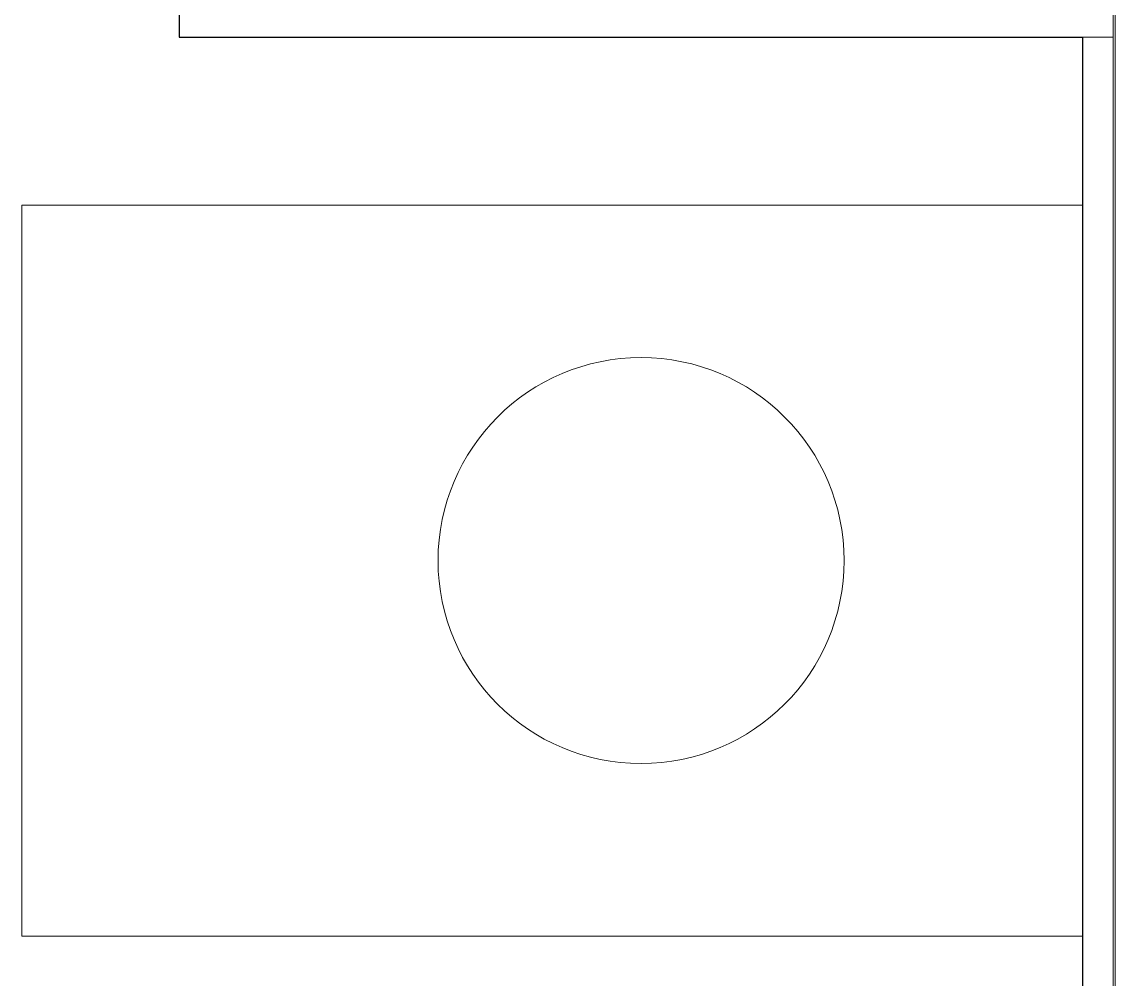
# Model space of a CAD drawing. Header units: millimetres. Extents: x 90978 to 295199, y -4084 to 97293.
# Drawn here: x 191130 to 191669, y 33305 to 33777 of the extents above; entities that cross this region are included whole.
import ezdxf

# ---------------------------------------------------------------- set-up
doc = ezdxf.new("R2010")
doc.units = ezdxf.units.MM
doc.header["$MEASUREMENT"] = 0
for name, color, linetype, lineweight in [('CSM-STL-XX-ZZ-M3-A-XXXX-00001_detached _19_04_21__rvt-1-Level 0$0$A-WALL', 7, 'CONTINUOUS', 9), ('CSM-STL-XX-ZZ-M3-A-XXXX-00001_detached _19_04_21__rvt-1-Level 0$0$I-WALL', 7, 'CONTINUOUS', 9), ('I-FURN', 8, 'CONTINUOUS', 9)]:
    doc.layers.add(name, color=color, linetype=linetype, lineweight=lineweight)

msp = doc.modelspace()

# ---------------------------------------------------------------- linework, layer by layer
at = {"layer": 'CSM-STL-XX-ZZ-M3-A-XXXX-00001_detached _19_04_21__rvt-1-Level 0$0$A-WALL'}
for p, q in [((191668.83, 33769.23), (191668.83, 33799.23)), ((191667.83, 33769.23), (191667.83, 33784.23)), ((191662.83, 33769.23), (191652.83, 33769.23)), ((191667.83, 33769.23), (191662.83, 33769.23)), ((191667.83, 28550.23), (191667.83, 33769.23)), ((191668.83, 28549.23), (191668.83, 33769.23))]:
    msp.add_line(p, q, dxfattribs=at)
at = {"layer": 'CSM-STL-XX-ZZ-M3-A-XXXX-00001_detached _19_04_21__rvt-1-Level 0$0$I-WALL', "lineweight": 30}
for p, q in [((191207.83, 34061.73), (191207.83, 33769.23)), ((191207.83, 33769.23), (191222.83, 33769.23)), ((191222.83, 33769.23), (191309.83, 33769.23)), ((191309.83, 33769.23), (191652.83, 33769.23)), ((191652.83, 33769.23), (191652.83, 28463.23))]:
    msp.add_line(p, q, dxfattribs=at)
at = {"layer": 'I-FURN'}
for p, q in [((191130.33, 33686.48), (191130.33, 33326.36)), ((191652.83, 33686.48), (191130.33, 33686.48)), ((191130.33, 33326.36), (191652.83, 33326.36))]:
    msp.add_line(p, q, dxfattribs=at)
for start, end in [(90, 270), (270, 90)]:
    msp.add_arc((191435.33, 33511.36), 100, start, end, dxfattribs=at)

doc.saveas('drawing.dxf')
